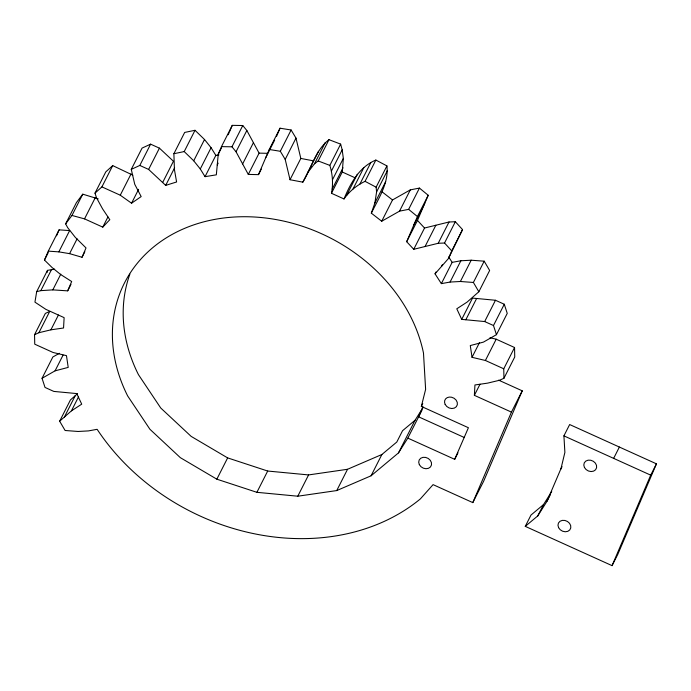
<?xml version="1.0" encoding="UTF-8"?>
<svg xmlns="http://www.w3.org/2000/svg" width="691" height="691" viewBox="0 0 691 691"><rect width="100%" height="100%" fill="white"/><g stroke="black" fill="none" stroke-linecap="round" stroke-linejoin="round"><path stroke-width="1.04" d="M522.241 390.83L511.444 412.112L474.372 395.338L474.942 384.965L487.596 383.134L499.593 380.249L503.946 378.271L503.756 368.787L485.402 360.477L472.031 357.325L470.286 345.56L483.415 342.123L496.449 334.669L493.486 325.53L484.676 321.548L461.718 319.38L456.786 308.799L467.056 302.122L478.846 291.757L473.395 282.464L460.379 281.496L450.074 282.049L441.359 283.638L435.045 273.835L448.519 258.434L451.75 250.876L444.538 243.016L438.224 243.284L413.736 249.304L406.679 241.712L417.424 216.559L408.64 209.364L399.528 211.152L381.717 221.232L371.326 213.165C378.521 198.438 388.938 183.098 386.917 165.9L375.861 160.062L365.064 181.344C356.694 185.3 349.309 191.364 344.006 198.956L331.464 193.281C333.321 184.048 332.639 174.382 329.84 165.399L340.637 144.117L328.985 139.677C315.45 150.094 311.494 168.163 302.831 182.156L290.021 179.729L285.202 159.405L280.321 151.277L269.24 149.489L258.494 174.633L248.294 174.417L236.046 151.77L231.969 146.803L221.465 146.639L218.244 154.197L216.335 174.832L205.037 176.671L200.286 168.984L193.722 160.796L184.221 151.571L173.882 153.722L174.443 169.666L176.602 181.975L165.693 185.378L148.625 169.433L139.815 165.443L131.273 169.373L134.745 184.298L141.163 196.581L131.566 203.214L120.269 195.199L101.914 186.89L94.995 193.16L96.524 197.799L102.57 208.855L109.809 219.695L102.769 227.132L84.527 218.874L71.968 215.454L65.628 223.875L67.709 227.702L75.267 237.324L86.021 247.931L82.03 257.268L69.584 253.649L58.847 251.87L48.284 251.135L44.474 260.058L52.136 267.581L60.67 274.526L71.674 281.522L67.683 290.859L52.818 289.875L40.829 290.643L36.683 291.645L34.939 302.148L45.882 309.369L64.125 317.627L63.555 327.992L50.901 329.832L38.903 332.716L34.55 334.694L34.74 344.178L53.095 352.488L66.466 355.64L68.21 367.396L55.081 370.834L42.047 378.288L45.01 387.426L53.82 391.417L76.779 393.585L81.711 404.166L71.441 410.843L59.651 421.199L65.101 430.493L78.118 431.469L88.422 430.908L97.137 429.318A211.619 173.769 26.9 0 0 420.37 498.902L433.076 484.633L472.799 502.607L483.596 481.325L522.241 390.83L498.652 380.154M331.464 193.281L342.261 171.999L343.332 158.394L342.183 149.843L340.637 144.117M371.326 213.165L374.893 202.947L376.604 191.856L376.12 187.183L386.917 165.9M47.135 272.461L47.48 270.362L54.624 269.17M407.82 438.111L454.687 459.325L468.412 427.729L421.346 406.42L425.621 389.37L423.488 353.084A162.368 133.328 26.9 0 0 220.818 218.399A162.368 133.328 26.9 0 0 127.645 395.917L149.938 429.284L180.36 457.675L216.844 479.183L256.897 492.32L297.786 496.207L336.742 490.567L371.084 475.788L398.5 452.881L407.82 438.111L421.968 410.221M56.541 235.804L59.081 229.853L69.644 230.587L58.847 251.87M229.438 131.972L232.262 125.356L242.766 125.52L246.842 130.487L259.09 153.134L248.294 174.417M276.555 136.36L280.036 128.206L291.118 129.994L295.998 138.122L300.818 158.446L290.021 179.729M406.679 241.712L417.476 220.429L428.221 195.277L419.437 188.082L410.324 189.87L392.514 199.949L381.717 221.232M413.736 249.304L424.533 228.021L449.02 222.001L455.334 221.733L462.547 229.593L448.519 258.434M422.84 406.921L418.616 416.828L464.507 437.602M472.799 502.607L511.444 412.112M525.264 526.361L537.762 515.918L547.082 501.148L561.023 468.507L564.884 452.406L563.916 435.866L569.66 424.542L656.45 463.834L617.806 554.329L612.062 565.644L525.264 526.361L531.008 515.037L543.506 504.594L551.729 491.56M612.062 565.644L650.706 475.149L656.45 463.834M48.284 251.135L59.081 229.853M44.474 260.058L48.223 252.656M65.628 223.875L76.425 202.593L82.765 194.171L98.208 198.896M71.968 215.454L82.765 194.171M36.683 291.645L47.48 270.362M40.829 290.643L51.626 269.36M94.995 193.16L105.792 171.878L112.711 165.607L132.802 175.151M84.527 218.874L95.323 197.591M101.914 186.89L112.711 165.607M69.584 253.649L77.098 238.844M52.818 289.875L60.799 274.137M34.55 334.694L45.347 313.412L49.7 311.434L38.903 332.716M82.03 257.268L84.846 251.714M67.683 290.859L70.974 284.381M131.273 169.373L142.07 148.09L150.612 144.16L159.422 148.15L173.441 161.245L162.644 182.528M102.769 227.132L107.934 216.957M50.901 329.832L58.415 315.027M120.269 195.199L131.065 173.916M139.815 165.443L150.612 144.16M42.047 378.288L52.844 357.005L59.366 353.282M148.625 169.433L159.422 148.15M131.566 203.214L138.606 189.334M55.081 370.834L63.062 355.105M173.882 153.722L184.678 132.439L195.017 130.288L204.519 139.513L211.083 147.71L215.834 155.389L205.037 176.671M165.693 185.378L174.616 167.801M184.221 151.571L195.017 130.288M59.651 421.199L70.447 399.916L77.556 393.671M193.722 160.796L204.519 139.513M64.418 417.01L75.215 395.727M71.441 410.843L78.48 396.962M200.286 168.984L211.083 147.71M221.465 146.639L232.262 125.356M218.244 154.197L221.526 147.719M228.099 134.762L229.041 132.914M217.242 164.959L218.183 163.111M231.969 146.803L242.766 125.52M236.046 151.77L246.842 130.487M242.627 163.948L253.424 142.666M269.24 149.489L280.036 128.206M265.759 157.643L274.673 140.057M258.494 174.633L261.31 169.079M280.321 151.277L291.118 129.994M285.202 159.405L295.998 138.122M302.831 182.156L318.525 151.269M307.728 172.551L314.517 163.75L325.314 142.467M314.517 163.75L318.188 160.951L328.985 139.677M331.386 171.126L342.183 149.843M332.526 179.677L343.332 158.394M332.216 189.058L343.012 167.775M344.006 198.956C350.475 183.245 359.311 166.928 375.861 160.062M346.528 195.536L357.325 174.253M353.023 188.954L363.82 167.671M359.925 184.039L370.721 162.756M216.844 479.183L227.641 457.9L267.693 471.037L308.583 474.924L347.538 469.284L381.881 454.505L396.798 442.041L402.542 430.718L415.041 420.275L423.263 407.241M376.604 191.856L387.401 170.573M374.893 202.947L385.69 181.664M256.897 492.32L267.693 471.037M399.528 211.152L410.324 189.87M408.64 209.364L419.437 188.082M417.424 216.559L428.221 195.277M413.935 224.713L424.732 203.43M297.786 496.207L308.583 474.924M425.06 246.523L435.857 225.24M438.224 243.284L449.02 222.001M444.538 243.016L455.334 221.733M435.045 273.835L435.978 271.978M441.489 266.467L442.43 264.61M451.75 250.876L462.547 229.593M441.359 283.638L452.156 262.355L460.871 260.766L471.176 260.213L484.192 261.181L489.643 270.475L478.846 291.757M336.742 490.567L347.538 469.284M450.074 282.049L460.871 260.766M460.379 281.496L471.176 260.213M371.084 475.788L381.881 454.505M473.395 282.464L484.192 261.181M461.718 319.38L472.514 298.097L495.473 300.265L504.283 304.247L507.246 313.386L496.449 334.669M421.346 406.42L422.762 403.648M465.829 319.76L476.626 298.477M398.5 452.881L415.041 420.275M484.676 321.548L495.473 300.265M472.031 357.325L479.537 342.52M493.486 325.53L504.283 304.247M485.402 360.477L496.198 339.195L514.553 347.504L514.743 356.988L503.946 378.271M474.372 395.338L480.012 384.231M454.687 459.325L457.969 452.847M503.756 368.787L514.553 347.504M560.617 469.465L562.051 466.632M537.762 515.918L543.506 504.594M547.082 501.148L550.433 494.54M613.643 458.375L619.378 447.051M215.834 155.389L218.917 154.888M259.09 153.134L267.253 153.307M300.818 158.446L313.628 160.873M490.023 337.735L496.198 339.195M318.188 160.951L329.84 165.399M342.261 171.999L354.803 177.673M563.916 435.866L650.706 475.149M365.064 181.344L376.12 187.183M227.641 457.9L191.165 436.392L160.735 408.001L138.442 374.634A162.368 133.328 26.9 0 1 129.882 274.154M382.123 191.882L392.514 199.949M417.476 220.429L424.533 228.021M448.709 257.009L452.156 262.355M445.159 404.408A6.677 5.476 26.9 0 0 456.293 406.749A6.677 5.476 26.9 0 0 451.491 397.204A6.677 5.476 26.9 0 0 445.159 404.408M419.333 464.62A6.677 5.476 26.9 0 0 430.458 466.961A6.677 5.476 26.9 0 0 425.656 457.416A6.677 5.476 26.9 0 0 419.333 464.62M584.431 467.444A6.677 5.476 26.9 0 0 595.556 469.785A6.677 5.476 26.9 0 0 590.753 460.241A6.677 5.476 26.9 0 0 584.431 467.444M558.596 527.656A6.677 5.476 26.9 0 0 569.73 529.997A6.677 5.476 26.9 0 0 564.918 520.453A6.677 5.476 26.9 0 0 558.596 527.656"/></g></svg>
